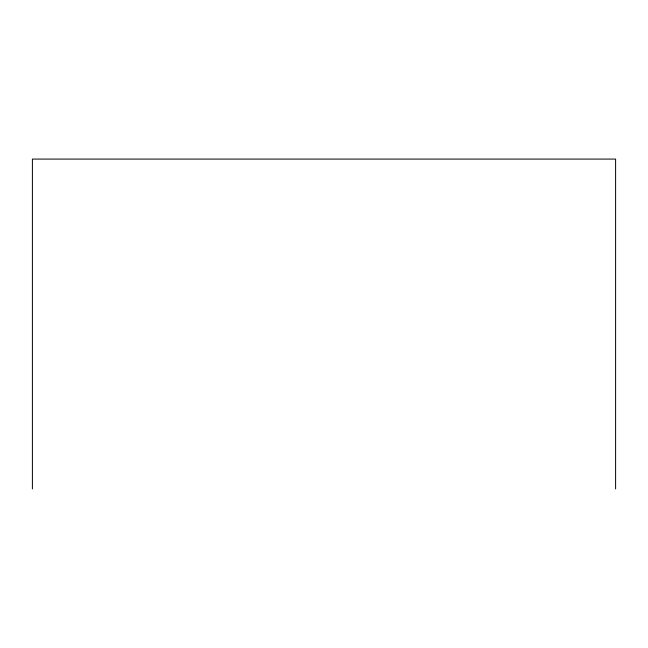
<?xml version="1.0" encoding="UTF-8"?>
<svg xmlns="http://www.w3.org/2000/svg" width="648" height="648" viewBox="0 0 648 648"><rect width="100%" height="100%" fill="white"/><g stroke="black" fill="none" stroke-linecap="round" stroke-linejoin="round"><path stroke-width="0.97" d="M615.6 488.916L615.6 159.084L32.4 159.084L32.4 488.916"/></g></svg>
